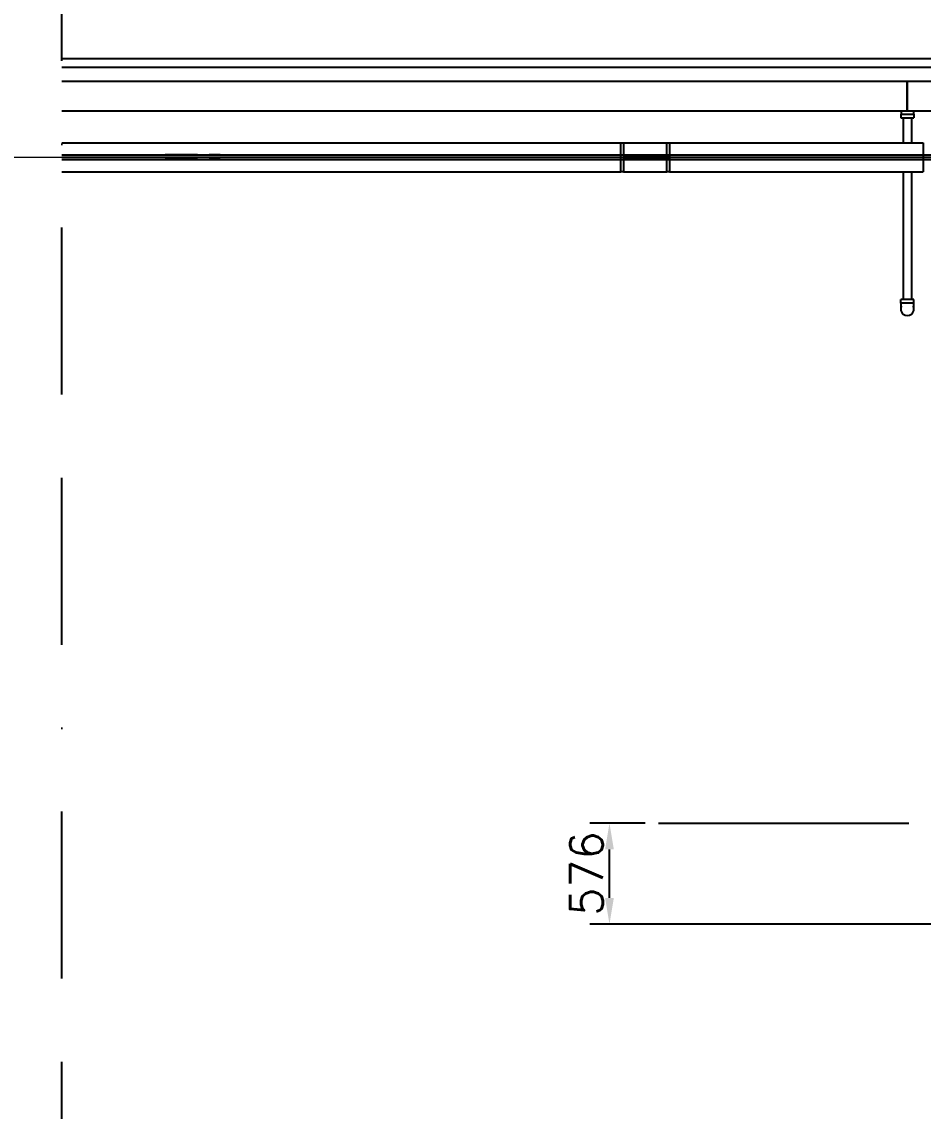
# Model space of a CAD drawing. Header units: metres. Extents: x 0 to 63075, y 0 to 44550.
# Drawn here: x 8032 to 13178, y 30007 to 36226 of the extents above; entities that cross this region are included whole.
import ezdxf

# ---------------------------------------------------------------- set-up
doc = ezdxf.new("R2010")
doc.units = ezdxf.units.M
doc.header["$LTSCALE"] = 75
for name, pattern in [('BORDER', [44.45, 12.7, -6.35, 12.7, -6.35, 0, -6.35]), ('CENTER2', [28.575, 19.05, -3.175, 3.175, -3.175]), ('CENTERX2', [101.6, 63.5, -12.7, 12.7, -12.7])]:
    doc.linetypes.add(name, pattern=pattern)
for name, color, linetype in [('SC1', 7, 'CENTER2'), ('SDM', 7, 'Continuous'), ('SL1', 8, 'Continuous'), ('SLM', 1, 'BORDER')]:
    doc.layers.add(name, color=color, linetype=linetype)
doc.styles.add('ROMANS', font='ROMANS.SHX')
doc.dimstyles.new('75___1-75', dxfattribs={"dimscale": 75, "dimtxt": 2.5, "dimasz": 2, "dimexe": 1.5, "dimexo": 1, "dimgap": 0.5, "dimtad": 1, "dimdec": 0, "dimzin": 12, "dimtxsty": 'ROMANS', "dimcen": 0, "dimclrd": 256, "dimclre": 256, "dimclrt": 3, "dimazin": 3, "dimtfac": 1, "dimtdec": 0, "dimtmove": 0, "dimatfit": 0, "dimfxl": 1, "dimlwd": -1, "dimlwe": -1, "dimarcsym": 0})

# ---------------------------------------------------------------- blocks, each defined once
blk = doc.blocks.new('A$Cf5d57027')
at = {"layer": 'SC1'}
blk.add_line((3407.2, 9148.6), (8967.5, 9148.6), dxfattribs=at)
at = {"layer": 'SL1'}
for p, q in [((0, 13513.6), (5468, 13513.6)), ((0, 13465.4), (5443.2, 13465.4)), ((0, 13383.6), (4827.9, 13383.6)), ((4827.9, 13215.4), (4827.9, 13383.6)), ((4827.9, 13383.6), (4827.9, 13215.4)), ((4827.9, 13383.6), (5556.9, 13383.6)), ((0, 13215.4), (4827.9, 13215.4)), ((4790.1, 13196.4), (4865.6, 13196.4)), ((4790.1, 13196.4), (4790.1, 13175.8)), ((4793.3, 13215.4), (4862.4, 13215.4)), ((4793.3, 13215.4), (4793.3, 13196.4)), ((4827.9, 13215.4), (5556.9, 13215.4)), ((4862.4, 13215.4), (4862.4, 13196.4)), ((4865.6, 13196.4), (4865.6, 13175.8)), ((4790.1, 13175.8), (4865.6, 13175.8)), ((4803.7, 13175.8), (4803.7, 13032.5)), ((4852, 13175.8), (4852, 13032.5)), ((0, 13032.5), (3193.3, 13032.5)), ((3193.3, 13032.5), (3207.3, 13032.5)), ((3193.3, 12867.5), (3193.3, 13032.5)), ((3207.3, 13032.5), (3207.3, 12963.1)), ((3207.3, 13032.5), (3455.4, 13032.5)), ((3455.4, 13032.5), (3469.4, 13032.5)), ((3455.4, 12963.1), (3455.4, 13032.5)), ((3469.4, 13032.5), (3469.4, 12867.5)), ((3469.4, 13032.5), (4918.8, 13032.5)), ((4918.8, 13032.5), (4918.8, 12867.5)), ((0, 12963.1), (4988.3, 12963.1)), ((0, 12963.1), (4988.3, 12963.1)), ((0, 12950), (12183.1, 12950)), ((0, 12936.9), (4988.3, 12936.9)), ((0, 12936.9), (4988.3, 12936.9)), ((775.3, 12963.1), (590.5, 12963.1)), ((775.3, 12936.9), (590.5, 12936.9)), ((905.4, 12963.1), (841.4, 12963.1)), ((905.4, 12936.9), (841.4, 12936.9)), ((1469.3, 12963.1), (1533.3, 12963.1)), ((1469.3, 12936.9), (1533.3, 12936.9)), ((1599.4, 12963.1), (1784.1, 12963.1)), ((1599.4, 12936.9), (1784.1, 12936.9)), ((3207.3, 12963.1), (4779.9, 12963.1)), ((3207.3, 12936.9), (3207.3, 12867.5)), ((3207.3, 12936.9), (4779.9, 12936.9)), ((3221.1, 12953.1), (3441.7, 12953.1)), ((3441.7, 12946.9), (3221.1, 12946.9)), ((3441.7, 12953.1), (3469.4, 12953.1)), ((3441.7, 12946.9), (3469.4, 12946.9)), ((3455.4, 12963.1), (4911.4, 12963.1)), ((3455.4, 12867.5), (3455.4, 12936.9)), ((3455.4, 12936.9), (4911.4, 12936.9)), ((0, 12867.5), (3193.3, 12867.5)), ((3207.3, 12867.5), (3193.3, 12867.5)), ((3207.3, 12867.5), (3455.4, 12867.5)), ((3469.4, 12867.5), (3455.4, 12867.5)), ((3469.4, 12867.5), (4918.8, 12867.5)), ((4803.7, 12867.5), (4803.7, 12138.5)), ((4852, 12867.5), (4852, 12138.5)), ((4865.6, 12138.5), (4790.1, 12138.5)), ((4790.1, 12117.8), (4790.1, 12138.5)), ((4865.6, 12117.8), (4865.6, 12138.5)), ((4865.6, 12117.8), (4790.1, 12117.8)), ((4793.3, 12088.4), (4793.3, 12117.8)), ((4862.4, 12117.8), (4862.4, 12088.4))]:
    blk.add_line(p, q, dxfattribs=at)
blk.add_arc((4827.9, 12084.4), 37.7, 156.32315, 23.67685, dxfattribs=at)
for centre, major_axis, start_param, end_param in [((3221.1, 12963.1), (-13.7, 0), 0.000019, 1.570818), ((3221.1, 12936.9), (-13.7, 0), 4.71241, 6.283185), ((3441.7, 12963.1), (13.7, 0), 4.71241, 6.283185), ((3441.7, 12936.9), (13.7, 0), 0.000019, 1.570818)]:
    blk.add_ellipse(centre, major_axis=major_axis, ratio=0.728114, start_param=start_param, end_param=end_param, dxfattribs=at)
blk = doc.blocks.new('*D28')
at = {"layer": 'Defpoints', "color": 0, "transparency": 16777216}
for p in [(11387.1, 31651.5), (11666.7, 31651.5), (14103.6, 31075.1)]:
    blk.add_point(p, dxfattribs=at)
at = {"layer": 'SDM', "transparency": 16777216}
for p, q in [((11591.7, 31651.5), (11274.6, 31651.5)), ((11387.1, 31225.1), (11387.1, 31501.5)), ((14028.6, 31075.1), (11274.6, 31075.1))]:
    blk.add_line(p, q, dxfattribs=at)
for points in [[(11362.1, 31501.5), (11412.1, 31501.5), (11387.1, 31651.5)], [(11362.1, 31225.1), (11412.1, 31225.1), (11387.1, 31075.1)]]:
    blk.add_solid(points, dxfattribs=at)
at = {"layer": 'SDM', "color": 3, "transparency": 16777216, "insert": (11255.8, 31363.3), "char_height": 187.5, "attachment_point": 5, "rotation": 90, "style": 'ROMANS'}
blk.add_mtext('576', dxfattribs=at)

msp = doc.modelspace()

# ---------------------------------------------------------------- linework, layer by layer
at = {"layer": 'SC1', "color": 7, "linetype": 'CENTERX2', "lineweight": 9}
msp.add_line((21779, 35452.4), (6016.8, 35452.4), dxfattribs=at)
at = {"layer": 'SLM'}
msp.add_lwpolyline([(8259.5, 37392.1), (20442.6, 37392.1), (20442.6, 22668.4), (8259.5, 22668.4)], close=True, dxfattribs=at)

# ---------------------------------------------------------------- block references
at = {"layer": 'SDM'}
msp.add_blockref('A$Cf5d57027', (8259.5, 22502.8), dxfattribs=at)

# ---------------------------------------------------------------- dimensions: what is measured, and where the dimension line sits
dim = msp.add_linear_dim(base=(11387.1, 31651.5), p1=(14103.6, 31075.1), p2=(11666.7, 31651.5), angle=90, dimstyle='75___1-75', dxfattribs=at)
dim.commit()
dim.dimension.update_dxf_attribs({"geometry": '*D28', "text_midpoint": (11255.8, 31363.3)})

doc.saveas('drawing.dxf')
